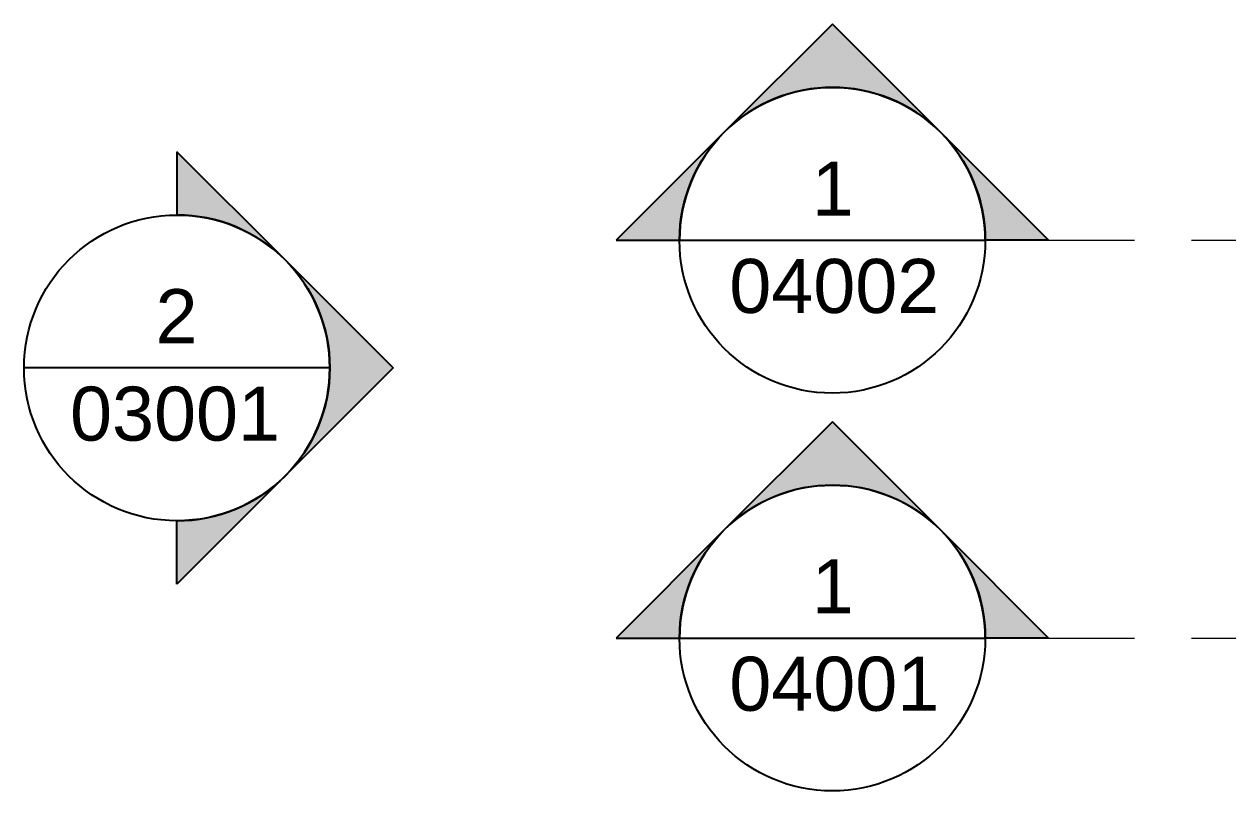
# Model space of a CAD drawing. Header units: millimetres. Extents: x -14278 to 96025, y -22378 to 34603.
# Drawn here: x 49771 to 54226, y 6984 to 9821 of the extents above; entities that cross this region are included whole.
import ezdxf

# ---------------------------------------------------------------- set-up
doc = ezdxf.new("R2010")
doc.units = ezdxf.units.MM
doc.header["$MEASUREMENT"] = 0
doc.linetypes.add('Long Dashed', pattern=[529.166651, 317.499995, -211.666656])
doc.layers.add('A-Zz_60_50_30-P_MarkerElevation', color=7, linetype='Continuous')
doc.layers.add('A-Zz_60_50_80-P_MarkerSection', color=7, linetype='Continuous')
doc.styles.add('GENERATED_STYLE_1', font='')
doc.styles.get('GENERATED_STYLE_1').set_extended_font_data('Arial')

# ---------------------------------------------------------------- blocks, each defined once
blk = doc.blocks.new('Cutting Plane_16_2', base_point=(52761.9, 9021.3))
at = {"layer": 'A-Zz_60_50_80-P_MarkerSection', "linetype": 'Continuous'}
for points in [[(52361.9, 9421.3, -0.414214), (53161.9, 9421.3), (52761.9, 9821.3)], [(51961.9, 9021.3), (52196.2, 9021.3, -0.198912), (52361.9, 9421.3)], [(53561.9, 9021.3), (53327.6, 9021.3, 0.198912), (53161.9, 9421.3)]]:
    blk.add_hatch(color=256, dxfattribs=at).paths.add_polyline_path(points)
for p, q in [((52761.9, 9821.3), (52361.9, 9421.3)), ((53161.9, 9421.3), (52761.9, 9821.3)), ((52361.9, 9421.3), (51961.9, 9021.3)), ((53161.9, 9421.3), (53561.9, 9021.3)), ((51961.9, 9021.3), (52196.2, 9021.3)), ((52196.2, 9021.3), (53327.6, 9021.3)), ((53561.9, 9021.3), (53327.6, 9021.3))]:
    blk.add_line(p, q, dxfattribs=at)
at = {"layer": 'A-Zz_60_50_80-P_MarkerSection', "color": 6, "linetype": 'Long Dashed', "lineweight": 13}
blk.add_line((53561.9, 9021.3), (58119.5, 9021.3), dxfattribs=at)
at = {"layer": 'A-Zz_60_50_80-P_MarkerSection', "linetype": 'Continuous'}
blk.add_circle((52761.9, 9021.3), 565.7, dxfattribs=at)
for start, end in [(45, 135), (135, 180), (0, 45)]:
    blk.add_arc((52761.9, 9021.3), 565.7, start, end, dxfattribs=at)
at = {"layer": 'A-Zz_60_50_80-P_MarkerSection', "char_height": 200, "attachment_point": 7, "style": 'GENERATED_STYLE_1'}
for s, insert in [('\\A1;{\\fArial|b0|i0|c0|p34;1}', (52685.6, 9112.7)), ('\\A1;{\\fArial|b0|i0|c0|p34;04002}', (52380.5, 8749.4))]:
    blk.add_mtext(s, dxfattribs=dict(at, insert=insert))
blk = doc.blocks.new('Elevation_5_2', base_point=(50336.5, -3452))
at = {"layer": 'A-Zz_60_50_30-P_MarkerElevation', "linetype": 'Continuous'}
for points in [[(50336.5, 9349), (50336.5, 9114.7, -0.198912), (50736.5, 8949)], [(50736.5, 8149, 0.414214), (50736.5, 8949), (51136.5, 8549)], [(50336.5, 7749), (50336.5, 7983.3, 0.198912), (50736.5, 8149)]]:
    blk.add_hatch(color=256, dxfattribs=at).paths.add_polyline_path(points)
for p, q in [((50336.5, 9349), (50336.5, 9114.7)), ((50736.5, 8949), (50336.5, 9349)), ((50736.5, 8949), (51136.5, 8549)), ((50902.2, 8549), (49770.8, 8549)), ((51136.5, 8549), (50736.5, 8149)), ((50736.5, 8149), (50336.5, 7749)), ((50336.5, 7749), (50336.5, 7983.3))]:
    blk.add_line(p, q, dxfattribs=at)
blk.add_circle((50336.5, 8549), 565.7, dxfattribs=at)
for start, end in [(45, 90), (315, 45), (270, 315)]:
    blk.add_arc((50336.5, 8549), 565.7, start, end, dxfattribs=at)
at = {"layer": 'A-Zz_60_50_30-P_MarkerElevation', "char_height": 200, "attachment_point": 9, "style": 'GENERATED_STYLE_1'}
for s, insert in [('\\A1;{\\fArial|b0|i0|c0|p34;2}', (50412.7, 8640.4)), ('\\A1;{\\fArial|b0|i0|c0|p34;03001}', (50717.8, 8276.9))]:
    blk.add_mtext(s, dxfattribs=dict(at, insert=insert))
blk = doc.blocks.new('Cutting Plane_24_2', base_point=(52761.9, 7549.3))
at = {"layer": 'A-Zz_60_50_80-P_MarkerSection', "linetype": 'Continuous'}
for points in [[(52361.9, 7949.3, -0.414214), (53161.9, 7949.3), (52761.9, 8349.3)], [(51961.9, 7549.3), (52196.2, 7549.3, -0.198912), (52361.9, 7949.3)], [(53561.9, 7549.3), (53327.6, 7549.3, 0.198912), (53161.9, 7949.3)]]:
    blk.add_hatch(color=256, dxfattribs=at).paths.add_polyline_path(points)
for p, q in [((52761.9, 8349.3), (52361.9, 7949.3)), ((53161.9, 7949.3), (52761.9, 8349.3)), ((52361.9, 7949.3), (51961.9, 7549.3)), ((53161.9, 7949.3), (53561.9, 7549.3)), ((51961.9, 7549.3), (52196.2, 7549.3)), ((52196.2, 7549.3), (53327.6, 7549.3)), ((53561.9, 7549.3), (53327.6, 7549.3))]:
    blk.add_line(p, q, dxfattribs=at)
at = {"layer": 'A-Zz_60_50_80-P_MarkerSection', "color": 6, "linetype": 'Long Dashed', "lineweight": 13}
blk.add_line((53561.9, 7549.3), (57761.9, 7549.3), dxfattribs=at)
at = {"layer": 'A-Zz_60_50_80-P_MarkerSection', "linetype": 'Continuous'}
blk.add_circle((52761.9, 7549.3), 565.7, dxfattribs=at)
for start, end in [(45, 135), (135, 180), (0, 45)]:
    blk.add_arc((52761.9, 7549.3), 565.7, start, end, dxfattribs=at)
at = {"layer": 'A-Zz_60_50_80-P_MarkerSection', "char_height": 200, "attachment_point": 7, "style": 'GENERATED_STYLE_1'}
for s, insert in [('\\A1;{\\fArial|b0|i0|c0|p34;1}', (52685.6, 7640.8)), ('\\A1;{\\fArial|b0|i0|c0|p34;04001}', (52380.5, 7277.4))]:
    blk.add_mtext(s, dxfattribs=dict(at, insert=insert))

msp = doc.modelspace()

# ---------------------------------------------------------------- block references
at = {"layer": 'A-Zz_60_50_30-P_MarkerElevation', "color": 82, "lineweight": 13}
msp.add_blockref('Elevation_5_2', (50336.5, -3452), dxfattribs=at)
at = {"layer": 'A-Zz_60_50_80-P_MarkerSection', "color": 6, "lineweight": 13}
for name, p in [('Cutting Plane_16_2', (52761.9, 9021.3)), ('Cutting Plane_24_2', (52761.9, 7549.3))]:
    msp.add_blockref(name, p, dxfattribs=at)

doc.saveas('drawing.dxf')
